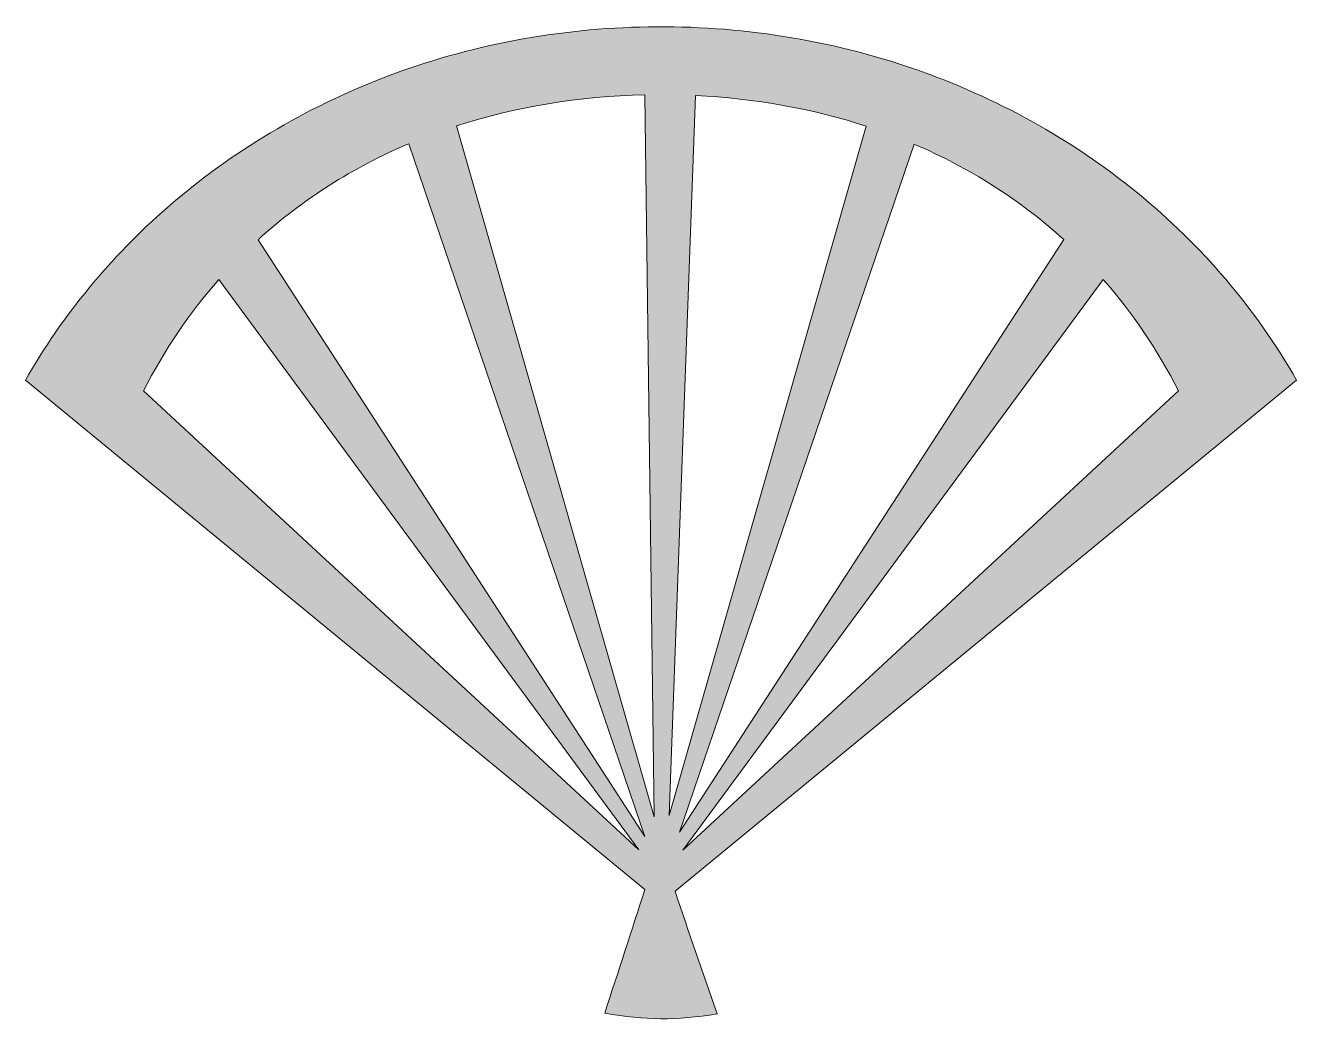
# Model space of a CAD drawing. Header units: inches. Extents: x 0 to 102, y 0 to 79.
import ezdxf

# ---------------------------------------------------------------- set-up
doc = ezdxf.new("R2010")
doc.units = ezdxf.units.IN
doc.header["$MEASUREMENT"] = 0
doc.layers.add('Layer 1', color=7, linetype='Continuous')

msp = doc.modelspace()

# ---------------------------------------------------------------- hatches: boundary and pattern name
at = {"layer": 'Layer 1', "true_color": 0xbe1e2d}
h = msp.add_hatch(color=242, dxfattribs=at)
h.dxf.hatch_style = 2
edge = h.paths.add_edge_path()
edge.add_spline(control_points=[(88.88, 66.01), (83.59, 70.32), (77.53, 73.67), (71.09, 75.9), (64.26, 78.27), (57.02, 79.4), (49.79, 79.28), (42.61, 79.17), (35.45, 77.83), (28.74, 75.26), (22.4, 72.83), (16.47, 69.31), (11.35, 64.85), (6.83, 60.91), (2.96, 56.24), (0, 51.03), (0, 51.03), (49.51, 10.34), (49.51, 10.34), (48.47, 7.04), (47.37, 3.75), (46.31, 0.45), (49.61, -0.13), (51.98, -0.15), (55.29, 0.39), (54.16, 3.66), (53.01, 6.93), (51.92, 10.2), (51.92, 10.2), (101.6, 51.03), (101.6, 51.03), (98.35, 56.76), (93.98, 61.84), (88.88, 66.01)], knot_values=[0, 0, 0, 0, 1, 1, 1, 2, 2, 2, 3, 3, 3, 4, 4, 4, 5, 5, 5, 6, 6, 6, 7, 7, 7, 8, 8, 8, 9, 9, 9, 10, 10, 10, 11, 11, 11, 11], degree=3, periodic=1)
edge = h.paths.add_edge_path()
edge.add_spline(control_points=[(53.57, 73.79), (58.34, 73.57), (62.93, 72.74), (67.21, 71.34), (67.21, 71.34), (51.44, 16.24), (51.44, 16.24), (51.44, 16.24), (53.57, 73.79), (53.57, 73.79)], knot_values=[0, 0, 0, 0, 1, 1, 1, 2, 2, 2, 3, 3, 3, 3], degree=3, periodic=1)
edge = h.paths.add_edge_path()
edge.add_spline(control_points=[(82.99, 62.29), (82.99, 62.29), (52.27, 14.9), (52.27, 14.9), (52.27, 14.9), (71.03, 69.91), (71.03, 69.91), (75.45, 68.02), (79.48, 65.47), (82.99, 62.29)], knot_values=[0, 0, 0, 0, 1, 1, 1, 2, 2, 2, 3, 3, 3, 3], degree=3, periodic=1)
edge = h.paths.add_edge_path()
edge.add_spline(control_points=[(34.46, 71.36), (39.16, 72.89), (44.23, 73.73), (49.52, 73.85), (49.52, 73.85), (50.26, 16.15), (50.26, 16.15), (50.26, 16.15), (34.46, 71.36), (34.46, 71.36)], knot_values=[0, 0, 0, 0, 1, 1, 1, 2, 2, 2, 3, 3, 3, 3], degree=3, periodic=1)
edge = h.paths.add_edge_path()
edge.add_spline(control_points=[(18.6, 62.27), (22.13, 65.48), (26.18, 68.05), (30.64, 69.94), (30.64, 69.94), (49.52, 14.57), (49.52, 14.57), (49.52, 14.57), (18.6, 62.27), (18.6, 62.27)], knot_values=[0, 0, 0, 0, 1, 1, 1, 2, 2, 2, 3, 3, 3, 3], degree=3, periodic=1)
edge = h.paths.add_edge_path()
edge.add_spline(control_points=[(86.13, 59.1), (88.46, 56.46), (90.49, 53.49), (92.15, 50.18), (92.15, 50.18), (52.55, 13.47), (52.55, 13.47), (52.55, 13.47), (86.13, 59.1), (86.13, 59.1)], knot_values=[0, 0, 0, 0, 1, 1, 1, 2, 2, 2, 3, 3, 3, 3], degree=3, periodic=1)
edge = h.paths.add_edge_path()
edge.add_spline(control_points=[(49.03, 13.49), (49.03, 13.49), (9.45, 50.18), (9.45, 50.18), (11.11, 53.49), (13.13, 56.46), (15.46, 59.09), (15.46, 59.09), (49.03, 13.49), (49.03, 13.49)], knot_values=[0, 0, 0, 0, 1, 1, 1, 2, 2, 2, 3, 3, 3, 3], degree=3, periodic=1)

# ---------------------------------------------------------------- linework, layer by layer
at = {"layer": 'Layer 1', "lineweight": 0}
for points, knots in [([(88.88, 66.01), (83.59, 70.32), (77.53, 73.67), (71.09, 75.9), (64.26, 78.27), (57.02, 79.4), (49.79, 79.28), (42.61, 79.17), (35.45, 77.83), (28.74, 75.26), (22.4, 72.83), (16.47, 69.31), (11.35, 64.85), (6.83, 60.91), (2.96, 56.24), (0, 51.03), (0, 51.03), (49.51, 10.34), (49.51, 10.34), (48.47, 7.04), (47.37, 3.75), (46.31, 0.45), (49.61, -0.13), (51.98, -0.15), (55.29, 0.39), (54.16, 3.66), (53.01, 6.93), (51.92, 10.2), (51.92, 10.2), (101.6, 51.03), (101.6, 51.03), (98.35, 56.76), (93.98, 61.84), (88.88, 66.01)], [0, 0, 0, 0, 1, 1, 1, 2, 2, 2, 3, 3, 3, 4, 4, 4, 5, 5, 5, 6, 6, 6, 7, 7, 7, 8, 8, 8, 9, 9, 9, 10, 10, 10, 11, 11, 11, 11]), ([(34.46, 71.36), (39.16, 72.89), (44.23, 73.73), (49.52, 73.85), (49.52, 73.85), (50.26, 16.15), (50.26, 16.15), (50.26, 16.15), (34.46, 71.36), (34.46, 71.36)], [0, 0, 0, 0, 1, 1, 1, 2, 2, 2, 3, 3, 3, 3]), ([(53.57, 73.79), (58.34, 73.57), (62.93, 72.74), (67.21, 71.34), (67.21, 71.34), (51.44, 16.24), (51.44, 16.24), (51.44, 16.24), (53.57, 73.79), (53.57, 73.79)], [0, 0, 0, 0, 1, 1, 1, 2, 2, 2, 3, 3, 3, 3]), ([(18.6, 62.27), (22.13, 65.48), (26.18, 68.05), (30.64, 69.94), (30.64, 69.94), (49.52, 14.57), (49.52, 14.57), (49.52, 14.57), (18.6, 62.27), (18.6, 62.27)], [0, 0, 0, 0, 1, 1, 1, 2, 2, 2, 3, 3, 3, 3]), ([(82.99, 62.29), (82.99, 62.29), (52.27, 14.9), (52.27, 14.9), (52.27, 14.9), (71.03, 69.91), (71.03, 69.91), (75.45, 68.02), (79.48, 65.47), (82.99, 62.29)], [0, 0, 0, 0, 1, 1, 1, 2, 2, 2, 3, 3, 3, 3]), ([(49.03, 13.49), (49.03, 13.49), (9.45, 50.18), (9.45, 50.18), (11.11, 53.49), (13.13, 56.46), (15.46, 59.09), (15.46, 59.09), (49.03, 13.49), (49.03, 13.49)], [0, 0, 0, 0, 1, 1, 1, 2, 2, 2, 3, 3, 3, 3]), ([(86.13, 59.1), (88.46, 56.46), (90.49, 53.49), (92.15, 50.18), (92.15, 50.18), (52.55, 13.47), (52.55, 13.47), (52.55, 13.47), (86.13, 59.1), (86.13, 59.1)], [0, 0, 0, 0, 1, 1, 1, 2, 2, 2, 3, 3, 3, 3])]:
    msp.add_open_spline(points, degree=3, knots=knots, dxfattribs=at)

doc.saveas('drawing.dxf')
